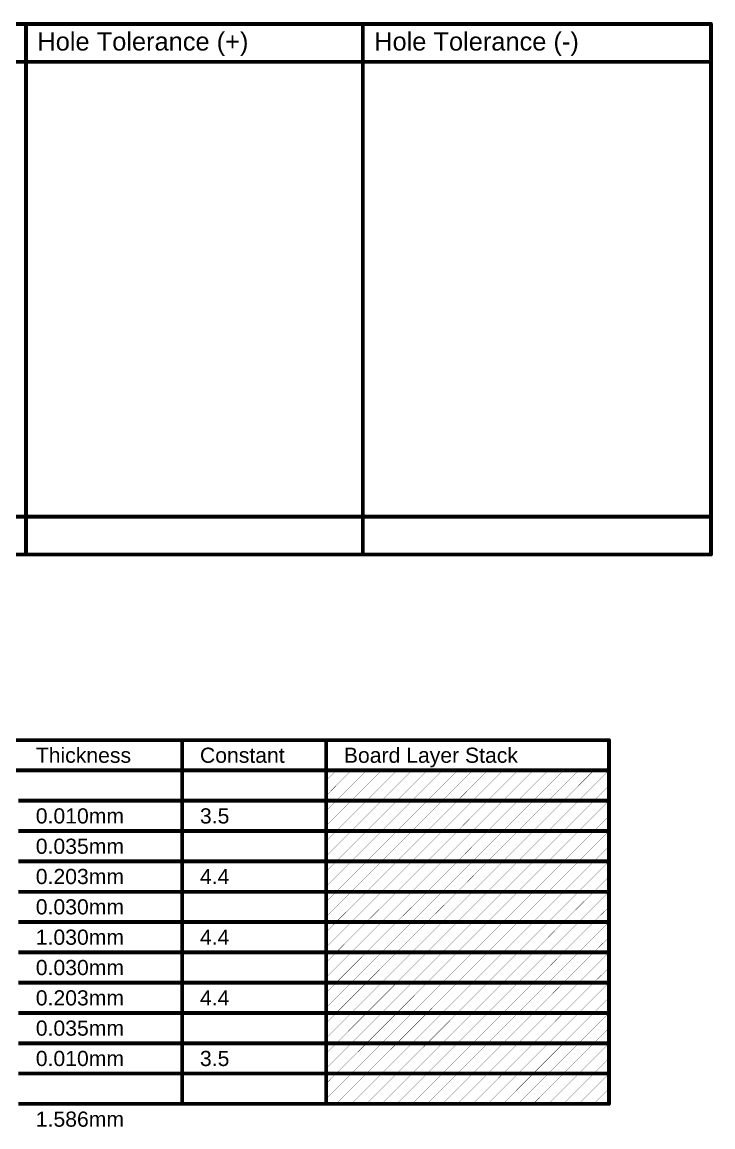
# Model space of a CAD drawing. Header units: inches. Extents: x -2 to 289, y -4 to 187.
# Drawn here: x 219.9 to 289.3, y 75.7 to 186.7 of the extents above; entities that cross this region are included whole.
import ezdxf

# ---------------------------------------------------------------- set-up
doc = ezdxf.new("R2010")
doc.units = ezdxf.units.IN
doc.layers.add('Dimension', color=6, linetype='Continuous')
doc.layers.add('Drill Drawing', color=1, linetype='Continuous')
doc.styles.add('Arial', font='', dxfattribs={"height": 0.2})
doc.styles.get('Arial').set_extended_font_data('Arial')

msp = doc.modelspace()

# ---------------------------------------------------------------- linework, layer by layer
at = {"layer": 'Dimension'}
for points, const_width in [([(163.59, 114.55), (278.88, 114.55)], 0.381), ([(235.96, 77.98), (235.96, 114.55)], 0.381), ([(250.44, 77.98), (250.44, 114.55)], 0.381), ([(278.88, 77.98), (278.88, 114.55)], 0.381), ([(163.59, 111.51), (278.88, 111.51)], 0.381), ([(250.44, 110.5), (251.44, 111.51)], 0.0254), ([(250.44, 108.97), (252.97, 111.51)], 0.0254), ([(251.44, 108.46), (254.49, 111.51)], 0.0254), ([(252.97, 108.46), (256.02, 111.51)], 0.0254), ([(254.49, 108.46), (257.54, 111.51)], 0.0254), ([(256.02, 108.46), (259.06, 111.51)], 0.0254), ([(257.54, 108.46), (260.59, 111.51)], 0.0254), ([(259.06, 108.46), (262.11, 111.51)], 0.0254), ([(260.59, 108.46), (263.64, 111.51)], 0.0254), ([(262.11, 108.46), (265.16, 111.51)], 0.0254), ([(263.64, 108.46), (266.68, 111.51)], 0.0254), ([(265.16, 108.46), (268.21, 111.51)], 0.0254), ([(266.68, 108.46), (269.73, 111.51)], 0.0254), ([(268.21, 108.46), (271.26, 111.51)], 0.0254), ([(269.73, 108.46), (272.78, 111.51)], 0.0254), ([(271.26, 108.46), (274.3, 111.51)], 0.0254), ([(272.78, 108.46), (275.83, 111.51)], 0.0254), ([(274.3, 108.46), (277.35, 111.51)], 0.0254), ([(275.83, 108.46), (278.88, 111.51)], 0.0254), ([(277.35, 108.46), (278.88, 109.98)], 0.0254), ([(219.46, 108.46), (235.96, 108.46)], 0.381), ([(235.96, 108.46), (250.44, 108.46)], 0.381), ([(250.44, 108.46), (278.88, 108.46)], 0.381), ([(250.44, 107.45), (251.44, 108.46)], 0.0254), ([(250.44, 105.93), (252.97, 108.46)], 0.0254), ([(251.44, 105.41), (254.49, 108.46)], 0.0254), ([(252.97, 105.41), (256.02, 108.46)], 0.0254), ([(254.49, 105.41), (257.54, 108.46)], 0.0254), ([(256.02, 105.41), (259.06, 108.46)], 0.0254), ([(257.54, 105.41), (260.59, 108.46)], 0.0254), ([(259.06, 105.41), (262.11, 108.46)], 0.0254), ([(260.59, 105.41), (263.64, 108.46)], 0.0254), ([(262.11, 105.41), (265.16, 108.46)], 0.0254), ([(263.64, 105.41), (266.68, 108.46)], 0.0254), ([(265.16, 105.41), (268.21, 108.46)], 0.0254), ([(266.68, 105.41), (269.73, 108.46)], 0.0254), ([(268.21, 105.41), (271.26, 108.46)], 0.0254), ([(269.73, 105.41), (272.78, 108.46)], 0.0254), ([(271.26, 105.41), (274.3, 108.46)], 0.0254), ([(272.78, 105.41), (275.83, 108.46)], 0.0254), ([(274.3, 105.41), (277.35, 108.46)], 0.0254), ([(275.83, 105.41), (278.88, 108.46)], 0.0254), ([(277.35, 105.41), (278.88, 106.93)], 0.0254), ([(219.46, 105.41), (235.96, 105.41)], 0.381), ([(235.96, 105.41), (250.44, 105.41)], 0.381), ([(250.44, 105.41), (278.88, 105.41)], 0.381), ([(250.44, 104.4), (251.44, 105.41)], 0.0254), ([(250.44, 102.88), (252.97, 105.41)], 0.0254), ([(251.44, 102.36), (254.49, 105.41)], 0.0254), ([(252.97, 102.36), (256.02, 105.41)], 0.0254), ([(254.49, 102.36), (257.54, 105.41)], 0.0254), ([(256.02, 102.36), (259.06, 105.41)], 0.0254), ([(257.54, 102.36), (260.59, 105.41)], 0.0254), ([(259.06, 102.36), (262.11, 105.41)], 0.0254), ([(260.59, 102.36), (263.64, 105.41)], 0.0254), ([(262.11, 102.36), (265.16, 105.41)], 0.0254), ([(263.64, 102.36), (266.68, 105.41)], 0.0254), ([(265.16, 102.36), (268.21, 105.41)], 0.0254), ([(266.68, 102.36), (269.73, 105.41)], 0.0254), ([(268.21, 102.36), (271.26, 105.41)], 0.0254), ([(269.73, 102.36), (272.78, 105.41)], 0.0254), ([(271.26, 102.36), (274.3, 105.41)], 0.0254), ([(272.78, 102.36), (275.83, 105.41)], 0.0254), ([(274.3, 102.36), (277.35, 105.41)], 0.0254), ([(275.83, 102.36), (278.88, 105.41)], 0.0254), ([(277.35, 102.36), (278.88, 103.89)], 0.0254), ([(219.46, 102.36), (235.96, 102.36)], 0.381), ([(235.96, 102.36), (250.44, 102.36)], 0.381), ([(250.44, 102.36), (278.88, 102.36)], 0.381), ([(250.44, 101.35), (251.44, 102.36)], 0.0254), ([(250.44, 99.83), (252.97, 102.36)], 0.0254), ([(251.44, 99.31), (254.49, 102.36)], 0.0254), ([(252.97, 99.31), (256.02, 102.36)], 0.0254), ([(254.49, 99.31), (257.54, 102.36)], 0.0254), ([(256.02, 99.31), (259.06, 102.36)], 0.0254), ([(257.54, 99.31), (260.59, 102.36)], 0.0254), ([(259.06, 99.31), (262.11, 102.36)], 0.0254), ([(260.59, 99.31), (263.64, 102.36)], 0.0254), ([(262.11, 99.31), (265.16, 102.36)], 0.0254), ([(263.64, 99.31), (266.68, 102.36)], 0.0254), ([(265.16, 99.31), (268.21, 102.36)], 0.0254), ([(266.68, 99.31), (269.73, 102.36)], 0.0254), ([(268.21, 99.31), (271.26, 102.36)], 0.0254), ([(269.73, 99.31), (272.78, 102.36)], 0.0254), ([(271.26, 99.31), (274.3, 102.36)], 0.0254), ([(272.78, 99.31), (275.83, 102.36)], 0.0254), ([(274.3, 99.31), (277.35, 102.36)], 0.0254), ([(275.83, 99.31), (278.88, 102.36)], 0.0254), ([(277.35, 99.31), (278.88, 100.84)], 0.0254), ([(219.46, 99.31), (235.96, 99.31)], 0.381), ([(235.96, 99.31), (250.44, 99.31)], 0.381), ([(250.44, 99.31), (278.88, 99.31)], 0.381), ([(250.44, 98.31), (251.44, 99.31)], 0.0254), ([(250.44, 96.78), (252.97, 99.31)], 0.0254), ([(251.44, 96.27), (254.49, 99.31)], 0.0254), ([(252.97, 96.27), (256.02, 99.31)], 0.0254), ([(254.49, 96.27), (257.54, 99.31)], 0.0254), ([(256.02, 96.27), (259.06, 99.31)], 0.0254), ([(257.54, 96.27), (260.59, 99.31)], 0.0254), ([(259.06, 96.27), (262.11, 99.31)], 0.0254), ([(260.59, 96.27), (263.64, 99.31)], 0.0254), ([(262.11, 96.27), (265.16, 99.31)], 0.0254), ([(263.64, 96.27), (266.68, 99.31)], 0.0254), ([(265.16, 96.27), (268.21, 99.31)], 0.0254), ([(266.68, 96.27), (269.73, 99.31)], 0.0254), ([(268.21, 96.27), (271.26, 99.31)], 0.0254), ([(269.73, 96.27), (272.78, 99.31)], 0.0254), ([(271.26, 96.27), (274.3, 99.31)], 0.0254), ([(272.78, 96.27), (275.83, 99.31)], 0.0254), ([(274.3, 96.27), (277.35, 99.31)], 0.0254), ([(275.83, 96.27), (278.88, 99.31)], 0.0254), ([(277.35, 96.27), (278.88, 97.79)], 0.0254), ([(219.46, 96.27), (235.96, 96.27)], 0.381), ([(235.96, 96.27), (250.44, 96.27)], 0.381), ([(250.44, 96.27), (278.88, 96.27)], 0.381), ([(250.44, 95.26), (251.44, 96.27)], 0.0254), ([(250.44, 93.73), (252.97, 96.27)], 0.0254), ([(251.44, 93.22), (254.49, 96.27)], 0.0254), ([(252.97, 93.22), (256.02, 96.27)], 0.0254), ([(254.49, 93.22), (257.54, 96.27)], 0.0254), ([(256.02, 93.22), (259.06, 96.27)], 0.0254), ([(257.54, 93.22), (260.59, 96.27)], 0.0254), ([(259.06, 93.22), (262.11, 96.27)], 0.0254), ([(260.59, 93.22), (263.64, 96.27)], 0.0254), ([(262.11, 93.22), (265.16, 96.27)], 0.0254), ([(263.64, 93.22), (266.68, 96.27)], 0.0254), ([(265.16, 93.22), (268.21, 96.27)], 0.0254), ([(266.68, 93.22), (269.73, 96.27)], 0.0254), ([(268.21, 93.22), (271.26, 96.27)], 0.0254), ([(269.73, 93.22), (272.78, 96.27)], 0.0254), ([(271.26, 93.22), (274.3, 96.27)], 0.0254), ([(272.78, 93.22), (275.83, 96.27)], 0.0254), ([(274.3, 93.22), (277.35, 96.27)], 0.0254), ([(275.83, 93.22), (278.88, 96.27)], 0.0254), ([(277.35, 93.22), (278.88, 94.74)], 0.0254), ([(219.46, 93.22), (235.96, 93.22)], 0.381), ([(235.96, 93.22), (250.44, 93.22)], 0.381), ([(250.44, 93.22), (278.88, 93.22)], 0.381), ([(250.44, 92.21), (251.44, 93.22)], 0.0254), ([(250.44, 90.69), (252.97, 93.22)], 0.0254), ([(251.44, 90.17), (254.49, 93.22)], 0.0254), ([(252.97, 90.17), (256.02, 93.22)], 0.0254), ([(254.49, 90.17), (257.54, 93.22)], 0.0254), ([(256.02, 90.17), (259.06, 93.22)], 0.0254), ([(257.54, 90.17), (260.59, 93.22)], 0.0254), ([(259.06, 90.17), (262.11, 93.22)], 0.0254), ([(260.59, 90.17), (263.64, 93.22)], 0.0254), ([(262.11, 90.17), (265.16, 93.22)], 0.0254), ([(263.64, 90.17), (266.68, 93.22)], 0.0254), ([(265.16, 90.17), (268.21, 93.22)], 0.0254), ([(266.68, 90.17), (269.73, 93.22)], 0.0254), ([(268.21, 90.17), (271.26, 93.22)], 0.0254), ([(269.73, 90.17), (272.78, 93.22)], 0.0254), ([(271.26, 90.17), (274.3, 93.22)], 0.0254), ([(272.78, 90.17), (275.83, 93.22)], 0.0254), ([(274.3, 90.17), (277.35, 93.22)], 0.0254), ([(275.83, 90.17), (278.88, 93.22)], 0.0254), ([(277.35, 90.17), (278.88, 91.69)], 0.0254), ([(219.46, 90.17), (235.96, 90.17)], 0.381), ([(235.96, 90.17), (250.44, 90.17)], 0.381), ([(250.44, 90.17), (278.88, 90.17)], 0.381), ([(250.44, 89.16), (251.44, 90.17)], 0.0254), ([(250.44, 87.64), (252.97, 90.17)], 0.0254), ([(251.44, 87.12), (254.49, 90.17)], 0.0254), ([(252.97, 87.12), (256.02, 90.17)], 0.0254), ([(254.49, 87.12), (257.54, 90.17)], 0.0254), ([(256.02, 87.12), (259.06, 90.17)], 0.0254), ([(257.54, 87.12), (260.59, 90.17)], 0.0254), ([(259.06, 87.12), (262.11, 90.17)], 0.0254), ([(260.59, 87.12), (263.64, 90.17)], 0.0254), ([(262.11, 87.12), (265.16, 90.17)], 0.0254), ([(263.64, 87.12), (266.68, 90.17)], 0.0254), ([(265.16, 87.12), (268.21, 90.17)], 0.0254), ([(266.68, 87.12), (269.73, 90.17)], 0.0254), ([(268.21, 87.12), (271.26, 90.17)], 0.0254), ([(269.73, 87.12), (272.78, 90.17)], 0.0254), ([(271.26, 87.12), (274.3, 90.17)], 0.0254), ([(272.78, 87.12), (275.83, 90.17)], 0.0254), ([(274.3, 87.12), (277.35, 90.17)], 0.0254), ([(275.83, 87.12), (278.88, 90.17)], 0.0254), ([(277.35, 87.12), (278.88, 88.65)], 0.0254), ([(219.46, 87.12), (235.96, 87.12)], 0.381), ([(235.96, 87.12), (250.44, 87.12)], 0.381), ([(250.44, 87.12), (278.88, 87.12)], 0.381), ([(250.44, 86.11), (251.44, 87.12)], 0.0254), ([(250.44, 84.59), (252.97, 87.12)], 0.0254), ([(251.44, 84.07), (254.49, 87.12)], 0.0254), ([(252.97, 84.07), (256.02, 87.12)], 0.0254), ([(254.49, 84.07), (257.54, 87.12)], 0.0254), ([(256.02, 84.07), (259.06, 87.12)], 0.0254), ([(257.54, 84.07), (260.59, 87.12)], 0.0254), ([(259.06, 84.07), (262.11, 87.12)], 0.0254), ([(260.59, 84.07), (263.64, 87.12)], 0.0254), ([(262.11, 84.07), (265.16, 87.12)], 0.0254), ([(263.64, 84.07), (266.68, 87.12)], 0.0254), ([(265.16, 84.07), (268.21, 87.12)], 0.0254), ([(266.68, 84.07), (269.73, 87.12)], 0.0254), ([(268.21, 84.07), (271.26, 87.12)], 0.0254), ([(269.73, 84.07), (272.78, 87.12)], 0.0254), ([(271.26, 84.07), (274.3, 87.12)], 0.0254), ([(272.78, 84.07), (275.83, 87.12)], 0.0254), ([(274.3, 84.07), (277.35, 87.12)], 0.0254), ([(275.83, 84.07), (278.88, 87.12)], 0.0254), ([(277.35, 84.07), (278.88, 85.6)], 0.0254), ([(219.46, 84.07), (235.96, 84.07)], 0.381), ([(235.96, 84.07), (250.44, 84.07)], 0.381), ([(250.44, 84.07), (278.88, 84.07)], 0.381), ([(250.44, 83.07), (251.44, 84.07)], 0.0254), ([(250.44, 81.54), (252.97, 84.07)], 0.0254), ([(251.44, 81.03), (254.49, 84.07)], 0.0254), ([(252.97, 81.03), (256.02, 84.07)], 0.0254), ([(254.49, 81.03), (257.54, 84.07)], 0.0254), ([(256.02, 81.03), (259.06, 84.07)], 0.0254), ([(257.54, 81.03), (260.59, 84.07)], 0.0254), ([(259.06, 81.03), (262.11, 84.07)], 0.0254), ([(260.59, 81.03), (263.64, 84.07)], 0.0254), ([(262.11, 81.03), (265.16, 84.07)], 0.0254), ([(263.64, 81.03), (266.68, 84.07)], 0.0254), ([(265.16, 81.03), (268.21, 84.07)], 0.0254), ([(266.68, 81.03), (269.73, 84.07)], 0.0254), ([(268.21, 81.03), (271.26, 84.07)], 0.0254), ([(269.73, 81.03), (272.78, 84.07)], 0.0254), ([(271.26, 81.03), (274.3, 84.07)], 0.0254), ([(272.78, 81.03), (275.83, 84.07)], 0.0254), ([(274.3, 81.03), (277.35, 84.07)], 0.0254), ([(275.83, 81.03), (278.88, 84.07)], 0.0254), ([(277.35, 81.03), (278.88, 82.55)], 0.0254), ([(219.46, 81.03), (235.96, 81.03)], 0.381), ([(235.96, 81.03), (250.44, 81.03)], 0.381), ([(250.44, 81.03), (278.88, 81.03)], 0.381), ([(250.44, 80.02), (251.44, 81.03)], 0.0254), ([(250.44, 78.49), (252.97, 81.03)], 0.0254), ([(251.44, 77.98), (254.49, 81.03)], 0.0254), ([(252.97, 77.98), (256.02, 81.03)], 0.0254), ([(254.49, 77.98), (257.54, 81.03)], 0.0254), ([(256.02, 77.98), (259.06, 81.03)], 0.0254), ([(257.54, 77.98), (260.59, 81.03)], 0.0254), ([(259.06, 77.98), (262.11, 81.03)], 0.0254), ([(260.59, 77.98), (263.64, 81.03)], 0.0254), ([(262.11, 77.98), (265.16, 81.03)], 0.0254), ([(263.64, 77.98), (266.68, 81.03)], 0.0254), ([(265.16, 77.98), (268.21, 81.03)], 0.0254), ([(266.68, 77.98), (269.73, 81.03)], 0.0254), ([(268.21, 77.98), (271.26, 81.03)], 0.0254), ([(269.73, 77.98), (272.78, 81.03)], 0.0254), ([(271.26, 77.98), (274.3, 81.03)], 0.0254), ([(272.78, 77.98), (275.83, 81.03)], 0.0254), ([(274.3, 77.98), (277.35, 81.03)], 0.0254), ([(275.83, 77.98), (278.88, 81.03)], 0.0254), ([(277.35, 77.98), (278.88, 79.5)], 0.0254), ([(219.46, 77.98), (235.96, 77.98)], 0.381), ([(235.96, 77.98), (250.44, 77.98)], 0.381), ([(250.44, 77.98), (278.88, 77.98)], 0.381)]:
    msp.add_lwpolyline(points, dxfattribs=dict(at, const_width=const_width))
for points, const_width in [([(235.87, 114.55, 1), (236.06, 114.55, 1)], 0.191), ([(250.34, 114.55, 1), (250.53, 114.55, 1)], 0.191), ([(278.78, 114.55, 1), (278.97, 114.55, 1)], 0.191), ([(278.78, 114.55, 1), (278.97, 114.55, 1)], 0.191), ([(251.44, 111.51, 1), (251.45, 111.51, 1)], 0.0127), ([(252.96, 111.51, 1), (252.97, 111.51, 1)], 0.0127), ([(254.49, 111.51, 1), (254.5, 111.51, 1)], 0.0127), ([(256.01, 111.51, 1), (256.02, 111.51, 1)], 0.0127), ([(257.53, 111.51, 1), (257.55, 111.51, 1)], 0.0127), ([(259.06, 111.51, 1), (259.07, 111.51, 1)], 0.0127), ([(260.58, 111.51, 1), (260.59, 111.51, 1)], 0.0127), ([(262.11, 111.51, 1), (262.12, 111.51, 1)], 0.0127), ([(263.63, 111.51, 1), (263.64, 111.51, 1)], 0.0127), ([(265.15, 111.51, 1), (265.17, 111.51, 1)], 0.0127), ([(266.68, 111.51, 1), (266.69, 111.51, 1)], 0.0127), ([(268.2, 111.51, 1), (268.21, 111.51, 1)], 0.0127), ([(269.73, 111.51, 1), (269.74, 111.51, 1)], 0.0127), ([(271.25, 111.51, 1), (271.26, 111.51, 1)], 0.0127), ([(272.77, 111.51, 1), (272.79, 111.51, 1)], 0.0127), ([(274.3, 111.51, 1), (274.31, 111.51, 1)], 0.0127), ([(275.82, 111.51, 1), (275.83, 111.51, 1)], 0.0127), ([(277.35, 111.51, 1), (277.36, 111.51, 1)], 0.0127), ([(278.78, 111.51, 1), (278.97, 111.51, 1)], 0.191), ([(278.87, 111.51, 1), (278.88, 111.51, 1)], 0.0127), ([(250.43, 110.5, 1), (250.44, 110.5, 1)], 0.0127), ([(278.87, 109.98, 1), (278.88, 109.98, 1)], 0.0127), ([(250.43, 108.97, 1), (250.44, 108.97, 1)], 0.0127), ([(235.87, 108.46, 1), (236.06, 108.46, 1)], 0.191), ([(235.87, 108.46, 1), (236.06, 108.46, 1)], 0.191), ([(250.34, 108.46, 1), (250.53, 108.46, 1)], 0.191), ([(250.34, 108.46, 1), (250.53, 108.46, 1)], 0.191), ([(251.44, 108.46, 1), (251.45, 108.46, 1)], 0.0127), ([(251.44, 108.46, 1), (251.45, 108.46, 1)], 0.0127), ([(252.96, 108.46, 1), (252.97, 108.46, 1)], 0.0127), ([(252.96, 108.46, 1), (252.97, 108.46, 1)], 0.0127), ([(254.49, 108.46, 1), (254.5, 108.46, 1)], 0.0127), ([(254.49, 108.46, 1), (254.5, 108.46, 1)], 0.0127), ([(256.01, 108.46, 1), (256.02, 108.46, 1)], 0.0127), ([(256.01, 108.46, 1), (256.02, 108.46, 1)], 0.0127), ([(257.53, 108.46, 1), (257.55, 108.46, 1)], 0.0127), ([(257.53, 108.46, 1), (257.55, 108.46, 1)], 0.0127), ([(259.06, 108.46, 1), (259.07, 108.46, 1)], 0.0127), ([(259.06, 108.46, 1), (259.07, 108.46, 1)], 0.0127), ([(260.58, 108.46, 1), (260.59, 108.46, 1)], 0.0127), ([(260.58, 108.46, 1), (260.59, 108.46, 1)], 0.0127), ([(262.11, 108.46, 1), (262.12, 108.46, 1)], 0.0127), ([(262.11, 108.46, 1), (262.12, 108.46, 1)], 0.0127), ([(263.63, 108.46, 1), (263.64, 108.46, 1)], 0.0127), ([(263.63, 108.46, 1), (263.64, 108.46, 1)], 0.0127), ([(265.15, 108.46, 1), (265.17, 108.46, 1)], 0.0127), ([(265.15, 108.46, 1), (265.17, 108.46, 1)], 0.0127), ([(266.68, 108.46, 1), (266.69, 108.46, 1)], 0.0127), ([(266.68, 108.46, 1), (266.69, 108.46, 1)], 0.0127), ([(268.2, 108.46, 1), (268.21, 108.46, 1)], 0.0127), ([(268.2, 108.46, 1), (268.21, 108.46, 1)], 0.0127), ([(269.73, 108.46, 1), (269.74, 108.46, 1)], 0.0127), ([(269.73, 108.46, 1), (269.74, 108.46, 1)], 0.0127), ([(271.25, 108.46, 1), (271.26, 108.46, 1)], 0.0127), ([(271.25, 108.46, 1), (271.26, 108.46, 1)], 0.0127), ([(272.77, 108.46, 1), (272.79, 108.46, 1)], 0.0127), ([(272.77, 108.46, 1), (272.79, 108.46, 1)], 0.0127), ([(274.3, 108.46, 1), (274.31, 108.46, 1)], 0.0127), ([(274.3, 108.46, 1), (274.31, 108.46, 1)], 0.0127), ([(275.82, 108.46, 1), (275.83, 108.46, 1)], 0.0127), ([(275.82, 108.46, 1), (275.83, 108.46, 1)], 0.0127), ([(277.35, 108.46, 1), (277.36, 108.46, 1)], 0.0127), ([(277.35, 108.46, 1), (277.36, 108.46, 1)], 0.0127), ([(278.78, 108.46, 1), (278.97, 108.46, 1)], 0.191), ([(278.87, 108.46, 1), (278.88, 108.46, 1)], 0.0127), ([(250.43, 107.45, 1), (250.44, 107.45, 1)], 0.0127), ([(278.87, 106.93, 1), (278.88, 106.93, 1)], 0.0127), ([(235.87, 105.41, 1), (236.06, 105.41, 1)], 0.191), ([(235.87, 105.41, 1), (236.06, 105.41, 1)], 0.191), ([(250.34, 105.41, 1), (250.53, 105.41, 1)], 0.191), ([(250.34, 105.41, 1), (250.53, 105.41, 1)], 0.191), ([(250.43, 105.93, 1), (250.44, 105.93, 1)], 0.0127), ([(278.78, 105.41, 1), (278.97, 105.41, 1)], 0.191), ([(250.43, 104.4, 1), (250.44, 104.4, 1)], 0.0127), ([(251.44, 105.41, 1), (251.45, 105.41, 1)], 0.0127), ([(251.44, 105.41, 1), (251.45, 105.41, 1)], 0.0127), ([(252.96, 105.41, 1), (252.97, 105.41, 1)], 0.0127), ([(252.96, 105.41, 1), (252.97, 105.41, 1)], 0.0127), ([(254.49, 105.41, 1), (254.5, 105.41, 1)], 0.0127), ([(254.49, 105.41, 1), (254.5, 105.41, 1)], 0.0127), ([(256.01, 105.41, 1), (256.02, 105.41, 1)], 0.0127), ([(256.01, 105.41, 1), (256.02, 105.41, 1)], 0.0127), ([(257.53, 105.41, 1), (257.55, 105.41, 1)], 0.0127), ([(257.53, 105.41, 1), (257.55, 105.41, 1)], 0.0127), ([(259.06, 105.41, 1), (259.07, 105.41, 1)], 0.0127), ([(259.06, 105.41, 1), (259.07, 105.41, 1)], 0.0127), ([(260.58, 105.41, 1), (260.59, 105.41, 1)], 0.0127), ([(260.58, 105.41, 1), (260.59, 105.41, 1)], 0.0127), ([(262.11, 105.41, 1), (262.12, 105.41, 1)], 0.0127), ([(262.11, 105.41, 1), (262.12, 105.41, 1)], 0.0127), ([(263.63, 105.41, 1), (263.64, 105.41, 1)], 0.0127), ([(263.63, 105.41, 1), (263.64, 105.41, 1)], 0.0127), ([(265.15, 105.41, 1), (265.17, 105.41, 1)], 0.0127), ([(265.15, 105.41, 1), (265.17, 105.41, 1)], 0.0127), ([(266.68, 105.41, 1), (266.69, 105.41, 1)], 0.0127), ([(266.68, 105.41, 1), (266.69, 105.41, 1)], 0.0127), ([(268.2, 105.41, 1), (268.21, 105.41, 1)], 0.0127), ([(268.2, 105.41, 1), (268.21, 105.41, 1)], 0.0127), ([(269.73, 105.41, 1), (269.74, 105.41, 1)], 0.0127), ([(269.73, 105.41, 1), (269.74, 105.41, 1)], 0.0127), ([(271.25, 105.41, 1), (271.26, 105.41, 1)], 0.0127), ([(271.25, 105.41, 1), (271.26, 105.41, 1)], 0.0127), ([(272.77, 105.41, 1), (272.79, 105.41, 1)], 0.0127), ([(272.77, 105.41, 1), (272.79, 105.41, 1)], 0.0127), ([(274.3, 105.41, 1), (274.31, 105.41, 1)], 0.0127), ([(274.3, 105.41, 1), (274.31, 105.41, 1)], 0.0127), ([(275.82, 105.41, 1), (275.83, 105.41, 1)], 0.0127), ([(275.82, 105.41, 1), (275.83, 105.41, 1)], 0.0127), ([(277.35, 105.41, 1), (277.36, 105.41, 1)], 0.0127), ([(277.35, 105.41, 1), (277.36, 105.41, 1)], 0.0127), ([(278.87, 105.41, 1), (278.88, 105.41, 1)], 0.0127), ([(278.87, 103.89, 1), (278.88, 103.89, 1)], 0.0127), ([(235.87, 102.36, 1), (236.06, 102.36, 1)], 0.191), ([(235.87, 102.36, 1), (236.06, 102.36, 1)], 0.191), ([(250.34, 102.36, 1), (250.53, 102.36, 1)], 0.191), ([(250.34, 102.36, 1), (250.53, 102.36, 1)], 0.191), ([(250.43, 102.88, 1), (250.44, 102.88, 1)], 0.0127), ([(251.44, 102.36, 1), (251.45, 102.36, 1)], 0.0127), ([(251.44, 102.36, 1), (251.45, 102.36, 1)], 0.0127), ([(252.96, 102.36, 1), (252.97, 102.36, 1)], 0.0127), ([(252.96, 102.36, 1), (252.97, 102.36, 1)], 0.0127), ([(254.49, 102.36, 1), (254.5, 102.36, 1)], 0.0127), ([(254.49, 102.36, 1), (254.5, 102.36, 1)], 0.0127), ([(256.01, 102.36, 1), (256.02, 102.36, 1)], 0.0127), ([(256.01, 102.36, 1), (256.02, 102.36, 1)], 0.0127), ([(257.53, 102.36, 1), (257.55, 102.36, 1)], 0.0127), ([(257.53, 102.36, 1), (257.55, 102.36, 1)], 0.0127), ([(259.06, 102.36, 1), (259.07, 102.36, 1)], 0.0127), ([(259.06, 102.36, 1), (259.07, 102.36, 1)], 0.0127), ([(260.58, 102.36, 1), (260.59, 102.36, 1)], 0.0127), ([(260.58, 102.36, 1), (260.59, 102.36, 1)], 0.0127), ([(262.11, 102.36, 1), (262.12, 102.36, 1)], 0.0127), ([(262.11, 102.36, 1), (262.12, 102.36, 1)], 0.0127), ([(263.63, 102.36, 1), (263.64, 102.36, 1)], 0.0127), ([(263.63, 102.36, 1), (263.64, 102.36, 1)], 0.0127), ([(265.15, 102.36, 1), (265.17, 102.36, 1)], 0.0127), ([(265.15, 102.36, 1), (265.17, 102.36, 1)], 0.0127), ([(266.68, 102.36, 1), (266.69, 102.36, 1)], 0.0127), ([(266.68, 102.36, 1), (266.69, 102.36, 1)], 0.0127), ([(268.2, 102.36, 1), (268.21, 102.36, 1)], 0.0127), ([(268.2, 102.36, 1), (268.21, 102.36, 1)], 0.0127), ([(269.73, 102.36, 1), (269.74, 102.36, 1)], 0.0127), ([(269.73, 102.36, 1), (269.74, 102.36, 1)], 0.0127), ([(271.25, 102.36, 1), (271.26, 102.36, 1)], 0.0127), ([(271.25, 102.36, 1), (271.26, 102.36, 1)], 0.0127), ([(272.77, 102.36, 1), (272.79, 102.36, 1)], 0.0127), ([(272.77, 102.36, 1), (272.79, 102.36, 1)], 0.0127), ([(274.3, 102.36, 1), (274.31, 102.36, 1)], 0.0127), ([(274.3, 102.36, 1), (274.31, 102.36, 1)], 0.0127), ([(275.82, 102.36, 1), (275.83, 102.36, 1)], 0.0127), ([(275.82, 102.36, 1), (275.83, 102.36, 1)], 0.0127), ([(277.35, 102.36, 1), (277.36, 102.36, 1)], 0.0127), ([(277.35, 102.36, 1), (277.36, 102.36, 1)], 0.0127), ([(278.78, 102.36, 1), (278.97, 102.36, 1)], 0.191), ([(278.87, 102.36, 1), (278.88, 102.36, 1)], 0.0127), ([(250.43, 101.35, 1), (250.44, 101.35, 1)], 0.0127), ([(278.87, 100.84, 1), (278.88, 100.84, 1)], 0.0127), ([(235.87, 99.31, 1), (236.06, 99.31, 1)], 0.191), ([(235.87, 99.31, 1), (236.06, 99.31, 1)], 0.191), ([(250.34, 99.31, 1), (250.53, 99.31, 1)], 0.191), ([(250.34, 99.31, 1), (250.53, 99.31, 1)], 0.191), ([(250.43, 99.83, 1), (250.44, 99.83, 1)], 0.0127), ([(251.44, 99.31, 1), (251.45, 99.31, 1)], 0.0127), ([(251.44, 99.31, 1), (251.45, 99.31, 1)], 0.0127), ([(252.96, 99.31, 1), (252.97, 99.31, 1)], 0.0127), ([(252.96, 99.31, 1), (252.97, 99.31, 1)], 0.0127), ([(254.49, 99.31, 1), (254.5, 99.31, 1)], 0.0127), ([(254.49, 99.31, 1), (254.5, 99.31, 1)], 0.0127), ([(256.01, 99.31, 1), (256.02, 99.31, 1)], 0.0127), ([(256.01, 99.31, 1), (256.02, 99.31, 1)], 0.0127), ([(257.53, 99.31, 1), (257.55, 99.31, 1)], 0.0127), ([(257.53, 99.31, 1), (257.55, 99.31, 1)], 0.0127), ([(259.06, 99.31, 1), (259.07, 99.31, 1)], 0.0127), ([(259.06, 99.31, 1), (259.07, 99.31, 1)], 0.0127), ([(260.58, 99.31, 1), (260.59, 99.31, 1)], 0.0127), ([(260.58, 99.31, 1), (260.59, 99.31, 1)], 0.0127), ([(262.11, 99.31, 1), (262.12, 99.31, 1)], 0.0127), ([(262.11, 99.31, 1), (262.12, 99.31, 1)], 0.0127), ([(263.63, 99.31, 1), (263.64, 99.31, 1)], 0.0127), ([(263.63, 99.31, 1), (263.64, 99.31, 1)], 0.0127), ([(265.15, 99.31, 1), (265.17, 99.31, 1)], 0.0127), ([(265.15, 99.31, 1), (265.17, 99.31, 1)], 0.0127), ([(266.68, 99.31, 1), (266.69, 99.31, 1)], 0.0127), ([(266.68, 99.31, 1), (266.69, 99.31, 1)], 0.0127), ([(268.2, 99.31, 1), (268.21, 99.31, 1)], 0.0127), ([(268.2, 99.31, 1), (268.21, 99.31, 1)], 0.0127), ([(269.73, 99.31, 1), (269.74, 99.31, 1)], 0.0127), ([(269.73, 99.31, 1), (269.74, 99.31, 1)], 0.0127), ([(271.25, 99.31, 1), (271.26, 99.31, 1)], 0.0127), ([(271.25, 99.31, 1), (271.26, 99.31, 1)], 0.0127), ([(272.77, 99.31, 1), (272.79, 99.31, 1)], 0.0127), ([(272.77, 99.31, 1), (272.79, 99.31, 1)], 0.0127), ([(274.3, 99.31, 1), (274.31, 99.31, 1)], 0.0127), ([(274.3, 99.31, 1), (274.31, 99.31, 1)], 0.0127), ([(275.82, 99.31, 1), (275.83, 99.31, 1)], 0.0127), ([(275.82, 99.31, 1), (275.83, 99.31, 1)], 0.0127), ([(277.35, 99.31, 1), (277.36, 99.31, 1)], 0.0127), ([(277.35, 99.31, 1), (277.36, 99.31, 1)], 0.0127), ([(278.78, 99.31, 1), (278.97, 99.31, 1)], 0.191), ([(278.87, 99.31, 1), (278.88, 99.31, 1)], 0.0127), ([(250.43, 98.31, 1), (250.44, 98.31, 1)], 0.0127), ([(278.87, 97.79, 1), (278.88, 97.79, 1)], 0.0127), ([(250.43, 96.78, 1), (250.44, 96.78, 1)], 0.0127), ([(235.87, 96.27, 1), (236.06, 96.27, 1)], 0.191), ([(235.87, 96.27, 1), (236.06, 96.27, 1)], 0.191), ([(250.34, 96.27, 1), (250.53, 96.27, 1)], 0.191), ([(250.34, 96.27, 1), (250.53, 96.27, 1)], 0.191), ([(251.44, 96.27, 1), (251.45, 96.27, 1)], 0.0127), ([(251.44, 96.27, 1), (251.45, 96.27, 1)], 0.0127), ([(252.96, 96.27, 1), (252.97, 96.27, 1)], 0.0127), ([(252.96, 96.27, 1), (252.97, 96.27, 1)], 0.0127), ([(254.49, 96.27, 1), (254.5, 96.27, 1)], 0.0127), ([(254.49, 96.27, 1), (254.5, 96.27, 1)], 0.0127), ([(256.01, 96.27, 1), (256.02, 96.27, 1)], 0.0127), ([(256.01, 96.27, 1), (256.02, 96.27, 1)], 0.0127), ([(257.53, 96.27, 1), (257.55, 96.27, 1)], 0.0127), ([(257.53, 96.27, 1), (257.55, 96.27, 1)], 0.0127), ([(259.06, 96.27, 1), (259.07, 96.27, 1)], 0.0127), ([(259.06, 96.27, 1), (259.07, 96.27, 1)], 0.0127), ([(260.58, 96.27, 1), (260.59, 96.27, 1)], 0.0127), ([(260.58, 96.27, 1), (260.59, 96.27, 1)], 0.0127), ([(262.11, 96.27, 1), (262.12, 96.27, 1)], 0.0127), ([(262.11, 96.27, 1), (262.12, 96.27, 1)], 0.0127), ([(263.63, 96.27, 1), (263.64, 96.27, 1)], 0.0127), ([(263.63, 96.27, 1), (263.64, 96.27, 1)], 0.0127), ([(265.15, 96.27, 1), (265.17, 96.27, 1)], 0.0127), ([(265.15, 96.27, 1), (265.17, 96.27, 1)], 0.0127), ([(266.68, 96.27, 1), (266.69, 96.27, 1)], 0.0127), ([(266.68, 96.27, 1), (266.69, 96.27, 1)], 0.0127), ([(268.2, 96.27, 1), (268.21, 96.27, 1)], 0.0127), ([(268.2, 96.27, 1), (268.21, 96.27, 1)], 0.0127), ([(269.73, 96.27, 1), (269.74, 96.27, 1)], 0.0127), ([(269.73, 96.27, 1), (269.74, 96.27, 1)], 0.0127), ([(271.25, 96.27, 1), (271.26, 96.27, 1)], 0.0127), ([(271.25, 96.27, 1), (271.26, 96.27, 1)], 0.0127), ([(272.77, 96.27, 1), (272.79, 96.27, 1)], 0.0127), ([(272.77, 96.27, 1), (272.79, 96.27, 1)], 0.0127), ([(274.3, 96.27, 1), (274.31, 96.27, 1)], 0.0127), ([(274.3, 96.27, 1), (274.31, 96.27, 1)], 0.0127), ([(275.82, 96.27, 1), (275.83, 96.27, 1)], 0.0127), ([(275.82, 96.27, 1), (275.83, 96.27, 1)], 0.0127), ([(277.35, 96.27, 1), (277.36, 96.27, 1)], 0.0127), ([(277.35, 96.27, 1), (277.36, 96.27, 1)], 0.0127), ([(278.78, 96.27, 1), (278.97, 96.27, 1)], 0.191), ([(278.87, 96.27, 1), (278.88, 96.27, 1)], 0.0127), ([(250.43, 95.26, 1), (250.44, 95.26, 1)], 0.0127), ([(278.87, 94.74, 1), (278.88, 94.74, 1)], 0.0127), ([(235.87, 93.22, 1), (236.06, 93.22, 1)], 0.191), ([(235.87, 93.22, 1), (236.06, 93.22, 1)], 0.191), ([(250.34, 93.22, 1), (250.53, 93.22, 1)], 0.191), ([(250.34, 93.22, 1), (250.53, 93.22, 1)], 0.191), ([(250.43, 93.73, 1), (250.44, 93.73, 1)], 0.0127), ([(278.78, 93.22, 1), (278.97, 93.22, 1)], 0.191), ([(250.43, 92.21, 1), (250.44, 92.21, 1)], 0.0127), ([(251.44, 93.22, 1), (251.45, 93.22, 1)], 0.0127), ([(251.44, 93.22, 1), (251.45, 93.22, 1)], 0.0127), ([(252.96, 93.22, 1), (252.97, 93.22, 1)], 0.0127), ([(252.96, 93.22, 1), (252.97, 93.22, 1)], 0.0127), ([(254.49, 93.22, 1), (254.5, 93.22, 1)], 0.0127), ([(254.49, 93.22, 1), (254.5, 93.22, 1)], 0.0127), ([(256.01, 93.22, 1), (256.02, 93.22, 1)], 0.0127), ([(256.01, 93.22, 1), (256.02, 93.22, 1)], 0.0127), ([(257.53, 93.22, 1), (257.55, 93.22, 1)], 0.0127), ([(257.53, 93.22, 1), (257.55, 93.22, 1)], 0.0127), ([(259.06, 93.22, 1), (259.07, 93.22, 1)], 0.0127), ([(259.06, 93.22, 1), (259.07, 93.22, 1)], 0.0127), ([(260.58, 93.22, 1), (260.59, 93.22, 1)], 0.0127), ([(260.58, 93.22, 1), (260.59, 93.22, 1)], 0.0127), ([(262.11, 93.22, 1), (262.12, 93.22, 1)], 0.0127), ([(262.11, 93.22, 1), (262.12, 93.22, 1)], 0.0127), ([(263.63, 93.22, 1), (263.64, 93.22, 1)], 0.0127), ([(263.63, 93.22, 1), (263.64, 93.22, 1)], 0.0127), ([(265.15, 93.22, 1), (265.17, 93.22, 1)], 0.0127), ([(265.15, 93.22, 1), (265.17, 93.22, 1)], 0.0127), ([(266.68, 93.22, 1), (266.69, 93.22, 1)], 0.0127), ([(266.68, 93.22, 1), (266.69, 93.22, 1)], 0.0127), ([(268.2, 93.22, 1), (268.21, 93.22, 1)], 0.0127), ([(268.2, 93.22, 1), (268.21, 93.22, 1)], 0.0127), ([(269.73, 93.22, 1), (269.74, 93.22, 1)], 0.0127), ([(269.73, 93.22, 1), (269.74, 93.22, 1)], 0.0127), ([(271.25, 93.22, 1), (271.26, 93.22, 1)], 0.0127), ([(271.25, 93.22, 1), (271.26, 93.22, 1)], 0.0127), ([(272.77, 93.22, 1), (272.79, 93.22, 1)], 0.0127), ([(272.77, 93.22, 1), (272.79, 93.22, 1)], 0.0127), ([(274.3, 93.22, 1), (274.31, 93.22, 1)], 0.0127), ([(274.3, 93.22, 1), (274.31, 93.22, 1)], 0.0127), ([(275.82, 93.22, 1), (275.83, 93.22, 1)], 0.0127), ([(275.82, 93.22, 1), (275.83, 93.22, 1)], 0.0127), ([(277.35, 93.22, 1), (277.36, 93.22, 1)], 0.0127), ([(277.35, 93.22, 1), (277.36, 93.22, 1)], 0.0127), ([(278.87, 93.22, 1), (278.88, 93.22, 1)], 0.0127), ([(278.87, 91.69, 1), (278.88, 91.69, 1)], 0.0127), ([(235.87, 90.17, 1), (236.06, 90.17, 1)], 0.191), ([(235.87, 90.17, 1), (236.06, 90.17, 1)], 0.191), ([(250.34, 90.17, 1), (250.53, 90.17, 1)], 0.191), ([(250.34, 90.17, 1), (250.53, 90.17, 1)], 0.191), ([(250.43, 90.69, 1), (250.44, 90.69, 1)], 0.0127), ([(251.44, 90.17, 1), (251.45, 90.17, 1)], 0.0127), ([(251.44, 90.17, 1), (251.45, 90.17, 1)], 0.0127), ([(252.96, 90.17, 1), (252.97, 90.17, 1)], 0.0127), ([(252.96, 90.17, 1), (252.97, 90.17, 1)], 0.0127), ([(254.49, 90.17, 1), (254.5, 90.17, 1)], 0.0127), ([(254.49, 90.17, 1), (254.5, 90.17, 1)], 0.0127), ([(256.01, 90.17, 1), (256.02, 90.17, 1)], 0.0127), ([(256.01, 90.17, 1), (256.02, 90.17, 1)], 0.0127), ([(257.53, 90.17, 1), (257.55, 90.17, 1)], 0.0127), ([(257.53, 90.17, 1), (257.55, 90.17, 1)], 0.0127), ([(259.06, 90.17, 1), (259.07, 90.17, 1)], 0.0127), ([(259.06, 90.17, 1), (259.07, 90.17, 1)], 0.0127), ([(260.58, 90.17, 1), (260.59, 90.17, 1)], 0.0127), ([(260.58, 90.17, 1), (260.59, 90.17, 1)], 0.0127), ([(262.11, 90.17, 1), (262.12, 90.17, 1)], 0.0127), ([(262.11, 90.17, 1), (262.12, 90.17, 1)], 0.0127), ([(263.63, 90.17, 1), (263.64, 90.17, 1)], 0.0127), ([(263.63, 90.17, 1), (263.64, 90.17, 1)], 0.0127), ([(265.15, 90.17, 1), (265.17, 90.17, 1)], 0.0127), ([(265.15, 90.17, 1), (265.17, 90.17, 1)], 0.0127), ([(266.68, 90.17, 1), (266.69, 90.17, 1)], 0.0127), ([(266.68, 90.17, 1), (266.69, 90.17, 1)], 0.0127), ([(268.2, 90.17, 1), (268.21, 90.17, 1)], 0.0127), ([(268.2, 90.17, 1), (268.21, 90.17, 1)], 0.0127), ([(269.73, 90.17, 1), (269.74, 90.17, 1)], 0.0127), ([(269.73, 90.17, 1), (269.74, 90.17, 1)], 0.0127), ([(271.25, 90.17, 1), (271.26, 90.17, 1)], 0.0127), ([(271.25, 90.17, 1), (271.26, 90.17, 1)], 0.0127), ([(272.77, 90.17, 1), (272.79, 90.17, 1)], 0.0127), ([(272.77, 90.17, 1), (272.79, 90.17, 1)], 0.0127), ([(274.3, 90.17, 1), (274.31, 90.17, 1)], 0.0127), ([(274.3, 90.17, 1), (274.31, 90.17, 1)], 0.0127), ([(275.82, 90.17, 1), (275.83, 90.17, 1)], 0.0127), ([(275.82, 90.17, 1), (275.83, 90.17, 1)], 0.0127), ([(277.35, 90.17, 1), (277.36, 90.17, 1)], 0.0127), ([(277.35, 90.17, 1), (277.36, 90.17, 1)], 0.0127), ([(278.78, 90.17, 1), (278.97, 90.17, 1)], 0.191), ([(278.87, 90.17, 1), (278.88, 90.17, 1)], 0.0127), ([(250.43, 89.16, 1), (250.44, 89.16, 1)], 0.0127), ([(278.87, 88.65, 1), (278.88, 88.65, 1)], 0.0127), ([(235.87, 87.12, 1), (236.06, 87.12, 1)], 0.191), ([(235.87, 87.12, 1), (236.06, 87.12, 1)], 0.191), ([(250.34, 87.12, 1), (250.53, 87.12, 1)], 0.191), ([(250.34, 87.12, 1), (250.53, 87.12, 1)], 0.191), ([(250.43, 87.64, 1), (250.44, 87.64, 1)], 0.0127), ([(251.44, 87.12, 1), (251.45, 87.12, 1)], 0.0127), ([(251.44, 87.12, 1), (251.45, 87.12, 1)], 0.0127), ([(252.96, 87.12, 1), (252.97, 87.12, 1)], 0.0127), ([(252.96, 87.12, 1), (252.97, 87.12, 1)], 0.0127), ([(254.49, 87.12, 1), (254.5, 87.12, 1)], 0.0127), ([(254.49, 87.12, 1), (254.5, 87.12, 1)], 0.0127), ([(256.01, 87.12, 1), (256.02, 87.12, 1)], 0.0127), ([(256.01, 87.12, 1), (256.02, 87.12, 1)], 0.0127), ([(257.53, 87.12, 1), (257.55, 87.12, 1)], 0.0127), ([(257.53, 87.12, 1), (257.55, 87.12, 1)], 0.0127), ([(259.06, 87.12, 1), (259.07, 87.12, 1)], 0.0127), ([(259.06, 87.12, 1), (259.07, 87.12, 1)], 0.0127), ([(260.58, 87.12, 1), (260.59, 87.12, 1)], 0.0127), ([(260.58, 87.12, 1), (260.59, 87.12, 1)], 0.0127), ([(262.11, 87.12, 1), (262.12, 87.12, 1)], 0.0127), ([(262.11, 87.12, 1), (262.12, 87.12, 1)], 0.0127), ([(263.63, 87.12, 1), (263.64, 87.12, 1)], 0.0127), ([(263.63, 87.12, 1), (263.64, 87.12, 1)], 0.0127), ([(265.15, 87.12, 1), (265.17, 87.12, 1)], 0.0127), ([(265.15, 87.12, 1), (265.17, 87.12, 1)], 0.0127), ([(266.68, 87.12, 1), (266.69, 87.12, 1)], 0.0127), ([(266.68, 87.12, 1), (266.69, 87.12, 1)], 0.0127), ([(268.2, 87.12, 1), (268.21, 87.12, 1)], 0.0127), ([(268.2, 87.12, 1), (268.21, 87.12, 1)], 0.0127), ([(269.73, 87.12, 1), (269.74, 87.12, 1)], 0.0127), ([(269.73, 87.12, 1), (269.74, 87.12, 1)], 0.0127), ([(271.25, 87.12, 1), (271.26, 87.12, 1)], 0.0127), ([(271.25, 87.12, 1), (271.26, 87.12, 1)], 0.0127), ([(272.77, 87.12, 1), (272.79, 87.12, 1)], 0.0127), ([(272.77, 87.12, 1), (272.79, 87.12, 1)], 0.0127), ([(274.3, 87.12, 1), (274.31, 87.12, 1)], 0.0127), ([(274.3, 87.12, 1), (274.31, 87.12, 1)], 0.0127), ([(275.82, 87.12, 1), (275.83, 87.12, 1)], 0.0127), ([(275.82, 87.12, 1), (275.83, 87.12, 1)], 0.0127), ([(277.35, 87.12, 1), (277.36, 87.12, 1)], 0.0127), ([(277.35, 87.12, 1), (277.36, 87.12, 1)], 0.0127), ([(278.78, 87.12, 1), (278.97, 87.12, 1)], 0.191), ([(278.87, 87.12, 1), (278.88, 87.12, 1)], 0.0127), ([(250.43, 86.11, 1), (250.44, 86.11, 1)], 0.0127), ([(278.87, 85.6, 1), (278.88, 85.6, 1)], 0.0127), ([(250.43, 84.59, 1), (250.44, 84.59, 1)], 0.0127), ([(235.87, 84.07, 1), (236.06, 84.07, 1)], 0.191), ([(235.87, 84.07, 1), (236.06, 84.07, 1)], 0.191), ([(250.34, 84.07, 1), (250.53, 84.07, 1)], 0.191), ([(250.34, 84.07, 1), (250.53, 84.07, 1)], 0.191), ([(251.44, 84.07, 1), (251.45, 84.07, 1)], 0.0127), ([(251.44, 84.07, 1), (251.45, 84.07, 1)], 0.0127), ([(252.96, 84.07, 1), (252.97, 84.07, 1)], 0.0127), ([(252.96, 84.07, 1), (252.97, 84.07, 1)], 0.0127), ([(254.49, 84.07, 1), (254.5, 84.07, 1)], 0.0127), ([(254.49, 84.07, 1), (254.5, 84.07, 1)], 0.0127), ([(256.01, 84.07, 1), (256.02, 84.07, 1)], 0.0127), ([(256.01, 84.07, 1), (256.02, 84.07, 1)], 0.0127), ([(257.53, 84.07, 1), (257.55, 84.07, 1)], 0.0127), ([(257.53, 84.07, 1), (257.55, 84.07, 1)], 0.0127), ([(259.06, 84.07, 1), (259.07, 84.07, 1)], 0.0127), ([(259.06, 84.07, 1), (259.07, 84.07, 1)], 0.0127), ([(260.58, 84.07, 1), (260.59, 84.07, 1)], 0.0127), ([(260.58, 84.07, 1), (260.59, 84.07, 1)], 0.0127), ([(262.11, 84.07, 1), (262.12, 84.07, 1)], 0.0127), ([(262.11, 84.07, 1), (262.12, 84.07, 1)], 0.0127), ([(263.63, 84.07, 1), (263.64, 84.07, 1)], 0.0127), ([(263.63, 84.07, 1), (263.64, 84.07, 1)], 0.0127), ([(265.15, 84.07, 1), (265.17, 84.07, 1)], 0.0127), ([(265.15, 84.07, 1), (265.17, 84.07, 1)], 0.0127), ([(266.68, 84.07, 1), (266.69, 84.07, 1)], 0.0127), ([(266.68, 84.07, 1), (266.69, 84.07, 1)], 0.0127), ([(268.2, 84.07, 1), (268.21, 84.07, 1)], 0.0127), ([(268.2, 84.07, 1), (268.21, 84.07, 1)], 0.0127), ([(269.73, 84.07, 1), (269.74, 84.07, 1)], 0.0127), ([(269.73, 84.07, 1), (269.74, 84.07, 1)], 0.0127), ([(271.25, 84.07, 1), (271.26, 84.07, 1)], 0.0127), ([(271.25, 84.07, 1), (271.26, 84.07, 1)], 0.0127), ([(272.77, 84.07, 1), (272.79, 84.07, 1)], 0.0127), ([(272.77, 84.07, 1), (272.79, 84.07, 1)], 0.0127), ([(274.3, 84.07, 1), (274.31, 84.07, 1)], 0.0127), ([(274.3, 84.07, 1), (274.31, 84.07, 1)], 0.0127), ([(275.82, 84.07, 1), (275.83, 84.07, 1)], 0.0127), ([(275.82, 84.07, 1), (275.83, 84.07, 1)], 0.0127), ([(277.35, 84.07, 1), (277.36, 84.07, 1)], 0.0127), ([(277.35, 84.07, 1), (277.36, 84.07, 1)], 0.0127), ([(278.78, 84.07, 1), (278.97, 84.07, 1)], 0.191), ([(278.87, 84.07, 1), (278.88, 84.07, 1)], 0.0127), ([(250.43, 83.07, 1), (250.44, 83.07, 1)], 0.0127), ([(278.87, 82.55, 1), (278.88, 82.55, 1)], 0.0127), ([(235.87, 81.03, 1), (236.06, 81.03, 1)], 0.191), ([(235.87, 81.03, 1), (236.06, 81.03, 1)], 0.191), ([(250.34, 81.03, 1), (250.53, 81.03, 1)], 0.191), ([(250.34, 81.03, 1), (250.53, 81.03, 1)], 0.191), ([(250.43, 81.54, 1), (250.44, 81.54, 1)], 0.0127), ([(278.78, 81.03, 1), (278.97, 81.03, 1)], 0.191), ([(250.43, 80.02, 1), (250.44, 80.02, 1)], 0.0127), ([(251.44, 81.03, 1), (251.45, 81.03, 1)], 0.0127), ([(251.44, 81.03, 1), (251.45, 81.03, 1)], 0.0127), ([(252.96, 81.03, 1), (252.97, 81.03, 1)], 0.0127), ([(252.96, 81.03, 1), (252.97, 81.03, 1)], 0.0127), ([(254.49, 81.03, 1), (254.5, 81.03, 1)], 0.0127), ([(254.49, 81.03, 1), (254.5, 81.03, 1)], 0.0127), ([(256.01, 81.03, 1), (256.02, 81.03, 1)], 0.0127), ([(256.01, 81.03, 1), (256.02, 81.03, 1)], 0.0127), ([(257.53, 81.03, 1), (257.55, 81.03, 1)], 0.0127), ([(257.53, 81.03, 1), (257.55, 81.03, 1)], 0.0127), ([(259.06, 81.03, 1), (259.07, 81.03, 1)], 0.0127), ([(259.06, 81.03, 1), (259.07, 81.03, 1)], 0.0127), ([(260.58, 81.03, 1), (260.59, 81.03, 1)], 0.0127), ([(260.58, 81.03, 1), (260.59, 81.03, 1)], 0.0127), ([(262.11, 81.03, 1), (262.12, 81.03, 1)], 0.0127), ([(262.11, 81.03, 1), (262.12, 81.03, 1)], 0.0127), ([(263.63, 81.03, 1), (263.64, 81.03, 1)], 0.0127), ([(263.63, 81.03, 1), (263.64, 81.03, 1)], 0.0127), ([(265.15, 81.03, 1), (265.17, 81.03, 1)], 0.0127), ([(265.15, 81.03, 1), (265.17, 81.03, 1)], 0.0127), ([(266.68, 81.03, 1), (266.69, 81.03, 1)], 0.0127), ([(266.68, 81.03, 1), (266.69, 81.03, 1)], 0.0127), ([(268.2, 81.03, 1), (268.21, 81.03, 1)], 0.0127), ([(268.2, 81.03, 1), (268.21, 81.03, 1)], 0.0127), ([(269.73, 81.03, 1), (269.74, 81.03, 1)], 0.0127), ([(269.73, 81.03, 1), (269.74, 81.03, 1)], 0.0127), ([(271.25, 81.03, 1), (271.26, 81.03, 1)], 0.0127), ([(271.25, 81.03, 1), (271.26, 81.03, 1)], 0.0127), ([(272.77, 81.03, 1), (272.79, 81.03, 1)], 0.0127), ([(272.77, 81.03, 1), (272.79, 81.03, 1)], 0.0127), ([(274.3, 81.03, 1), (274.31, 81.03, 1)], 0.0127), ([(274.3, 81.03, 1), (274.31, 81.03, 1)], 0.0127), ([(275.82, 81.03, 1), (275.83, 81.03, 1)], 0.0127), ([(275.82, 81.03, 1), (275.83, 81.03, 1)], 0.0127), ([(277.35, 81.03, 1), (277.36, 81.03, 1)], 0.0127), ([(277.35, 81.03, 1), (277.36, 81.03, 1)], 0.0127), ([(278.87, 81.03, 1), (278.88, 81.03, 1)], 0.0127), ([(278.87, 79.5, 1), (278.88, 79.5, 1)], 0.0127), ([(235.87, 77.98, 1), (236.06, 77.98, 1)], 0.191), ([(235.87, 77.98, 1), (236.06, 77.98, 1)], 0.191), ([(235.87, 77.98, 1), (236.06, 77.98, 1)], 0.191), ([(250.34, 77.98, 1), (250.53, 77.98, 1)], 0.191), ([(250.34, 77.98, 1), (250.53, 77.98, 1)], 0.191), ([(250.34, 77.98, 1), (250.53, 77.98, 1)], 0.191), ([(250.43, 78.49, 1), (250.44, 78.49, 1)], 0.0127), ([(251.44, 77.98, 1), (251.45, 77.98, 1)], 0.0127), ([(252.96, 77.98, 1), (252.97, 77.98, 1)], 0.0127), ([(254.49, 77.98, 1), (254.5, 77.98, 1)], 0.0127), ([(256.01, 77.98, 1), (256.02, 77.98, 1)], 0.0127), ([(257.53, 77.98, 1), (257.55, 77.98, 1)], 0.0127), ([(259.06, 77.98, 1), (259.07, 77.98, 1)], 0.0127), ([(260.58, 77.98, 1), (260.59, 77.98, 1)], 0.0127), ([(262.11, 77.98, 1), (262.12, 77.98, 1)], 0.0127), ([(263.63, 77.98, 1), (263.64, 77.98, 1)], 0.0127), ([(265.15, 77.98, 1), (265.17, 77.98, 1)], 0.0127), ([(266.68, 77.98, 1), (266.69, 77.98, 1)], 0.0127), ([(268.2, 77.98, 1), (268.21, 77.98, 1)], 0.0127), ([(269.73, 77.98, 1), (269.74, 77.98, 1)], 0.0127), ([(271.25, 77.98, 1), (271.26, 77.98, 1)], 0.0127), ([(272.77, 77.98, 1), (272.79, 77.98, 1)], 0.0127), ([(274.3, 77.98, 1), (274.31, 77.98, 1)], 0.0127), ([(275.82, 77.98, 1), (275.83, 77.98, 1)], 0.0127), ([(277.35, 77.98, 1), (277.36, 77.98, 1)], 0.0127), ([(278.78, 77.98, 1), (278.97, 77.98, 1)], 0.191), ([(278.78, 77.98, 1), (278.97, 77.98, 1)], 0.191)]:
    msp.add_lwpolyline(points, format="xyb", close=True, dxfattribs=dict(at, const_width=const_width))
at = {"layer": 'Drill Drawing', "const_width": 0.381}
for points in [[(7.18, 186.54), (289.14, 186.54)], [(220.25, 133.2), (220.25, 186.54)], [(254.12, 133.2), (254.12, 186.54)], [(289.14, 133.2), (289.14, 186.54)], [(7.18, 182.73), (289.14, 182.73)], [(7.18, 137.01), (289.14, 137.01)], [(7.18, 133.2), (289.14, 133.2)]]:
    msp.add_lwpolyline(points, dxfattribs=at)
at = {"layer": 'Drill Drawing', "const_width": 0.191}
for points in [[(220.15, 186.54, 1), (220.34, 186.54, 1)], [(254.03, 186.54, 1), (254.22, 186.54, 1)], [(289.04, 186.54, 1), (289.23, 186.54, 1)], [(289.04, 186.54, 1), (289.23, 186.54, 1)], [(289.04, 182.73, 1), (289.23, 182.73, 1)], [(289.04, 137.01, 1), (289.23, 137.01, 1)], [(220.15, 133.2, 1), (220.34, 133.2, 1)], [(254.03, 133.2, 1), (254.22, 133.2, 1)], [(289.04, 133.2, 1), (289.23, 133.2, 1)], [(289.04, 133.2, 1), (289.23, 133.2, 1)]]:
    msp.add_lwpolyline(points, format="xyb", close=True, dxfattribs=at)

# ---------------------------------------------------------------- texts
at = {"layer": 'Dimension', "style": 'Arial'}
for s, p in [('Thickness', (221.23, 112.27)), ('Constant', (237.74, 112.27)), ('Board Layer Stack', (252.21, 112.27)), ('0.010mm', (221.23, 106.17)), ('3.5', (237.74, 106.17)), ('0.035mm', (221.23, 103.12)), ('0.203mm', (221.23, 100.08)), ('4.4', (237.74, 100.08)), ('0.030mm', (221.23, 97.03)), ('1.030mm', (221.23, 93.98)), ('4.4', (237.74, 93.98)), ('0.030mm', (221.23, 90.93)), ('0.203mm', (221.23, 87.88)), ('4.4', (237.74, 87.88)), ('0.035mm', (221.23, 84.84)), ('0.010mm', (221.23, 81.79)), ('3.5', (237.74, 81.79)), ('1.586mm', (221.23, 75.69))]:
    msp.add_text(s, height=1.524, dxfattribs=at).set_placement(p)
at = {"layer": 'Drill Drawing', "style": 'Arial'}
for s, p in [('Hole Tolerance (+)', (221.39, 183.87)), ('Hole Tolerance (-)', (255.26, 183.87))]:
    msp.add_text(s, height=1.8288, dxfattribs=at).set_placement(p)

doc.saveas('drawing.dxf')
